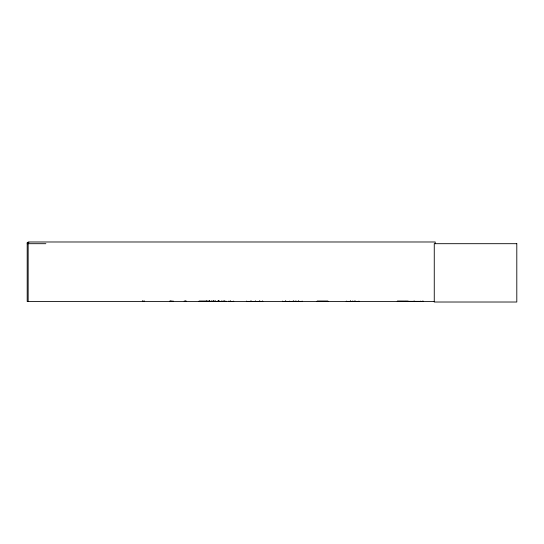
<?xml version="1.0" encoding="UTF-8"?>
<svg xmlns="http://www.w3.org/2000/svg" width="544" height="544" viewBox="0 0 544 544"><rect width="100%" height="100%" fill="white"/><g stroke="black" fill="none" stroke-linecap="round" stroke-linejoin="round"><path stroke-width="0.82" d="M213.921 301.505L213.921 301.043M214.554 301.505L214.554 301.043M222.666 301.505L222.673 301.043M223.298 301.505L223.305 301.043M255.36 301.464L255.354 301.043M413.991 301.464L414.052 301.084M422.906 301.403L422.899 301.043M414.147 301.464L414.147 301.043M262.63 301.464L262.664 301.084M346.188 301.526L359.19 301.478M295.093 301.464L295.147 301.084M225.862 301.526L225.862 301.043L225.76 301.464M352.927 301.464L352.968 301.084L353.008 301.526M289.755 301.464L289.768 301.043M206.278 301.464L206.326 301.084M210.99 301.464L199.022 301.492M221.238 301.464L221.292 301.084M171.972 301.464L171.605 301.526L171.714 300.798M28.9 242.597L27.2 242.597L27.2 301.526L434.37 301.526M27.2 243.692L45.859 243.692M199.029 301.145L209.923 301.145M317.104 301.145L327.998 301.145M397.31 301.145L408.204 301.145M199.009 301.288L209.943 301.301M317.084 301.288L328.018 301.301M397.29 301.288L420.852 301.383M225.808 301.403L213.853 301.464M233.77 301.505L228.936 301.464M262.664 301.403L246.602 301.505L246.609 301.043M295.147 301.403L282.73 301.464M302.512 301.505L296.881 301.464M317.091 301.492L328.005 301.492M397.304 301.492L423.422 301.505M218.838 301.464L218.824 300.92L218.783 301.526M218.566 301.464L218.511 301.084M358.952 301.464L358.911 301.084L358.87 301.526M218.994 301.403L219.13 300.92M223.36 301.464L223.36 301.043M405.008 301.383L420.852 301.512L420.811 301.063M435.22 243.692L435.22 241.985L28.159 241.985L28.159 301.526M422.94 301.043L422.94 301.526M355.089 300.92L355.089 301.526M354.858 300.92L354.858 301.526M352.376 301.043L352.376 301.526M350.526 300.92L350.526 301.526M350.302 300.92L350.302 301.526M346.514 301.043L346.514 301.526M302.124 301.043L302.124 301.526M298.778 300.92L298.778 301.526M298.595 300.92L298.595 301.526M296.786 301.043L296.786 301.526M295.195 301.043L295.195 301.526M293.386 300.92L293.386 301.526M293.202 300.92L293.202 301.526M285.77 300.92L285.77 301.526M285.525 300.92L285.525 301.526M282.656 301.043L282.656 301.526M262.698 301.043L262.698 301.526M259.835 300.92L259.835 301.526M259.59 300.92L259.59 301.526M255.592 301.043L255.592 301.526M251.131 300.92L251.138 301.526M250.825 300.92L250.838 301.526M233.349 301.043L233.349 301.526M230.336 300.92L230.336 301.526M230.18 300.92L230.18 301.526M228.834 301.043L228.834 301.526M224.509 300.92L224.509 301.526M224.352 300.92L224.352 301.526M221.34 301.043L221.34 301.526M218.987 301.043L218.933 301.526M218.443 300.92L218.464 301.526M218.137 300.92L218.151 301.526M217.988 300.92L217.988 301.526M215.37 300.92L215.37 301.526M215.206 300.92L215.206 301.526M213.751 301.043L213.751 301.526M213.452 300.798L213.452 301.526M212.956 300.798L212.956 301.526M211.752 300.798L211.752 301.526M211.092 301.043L211.092 301.526M209.637 300.92L209.637 301.526M209.474 300.92L209.474 301.526M206.38 301.043L206.38 301.526M185.994 300.798L185.994 301.526M185.49 300.798L185.49 301.526M184.287 300.798L184.287 301.526M173.094 300.92L173.094 301.526M170.51 300.798L170.51 301.526M170.014 300.798L170.014 301.526M144.248 300.798L144.248 301.526M143.052 300.798L143.052 301.526M142.548 300.798L142.548 301.526M516.8 243.692L434.262 243.692L434.262 302.015L516.8 302.015L516.8 243.692M172.149 301.526L172.149 301.043L172.094 301.526"/></g></svg>
